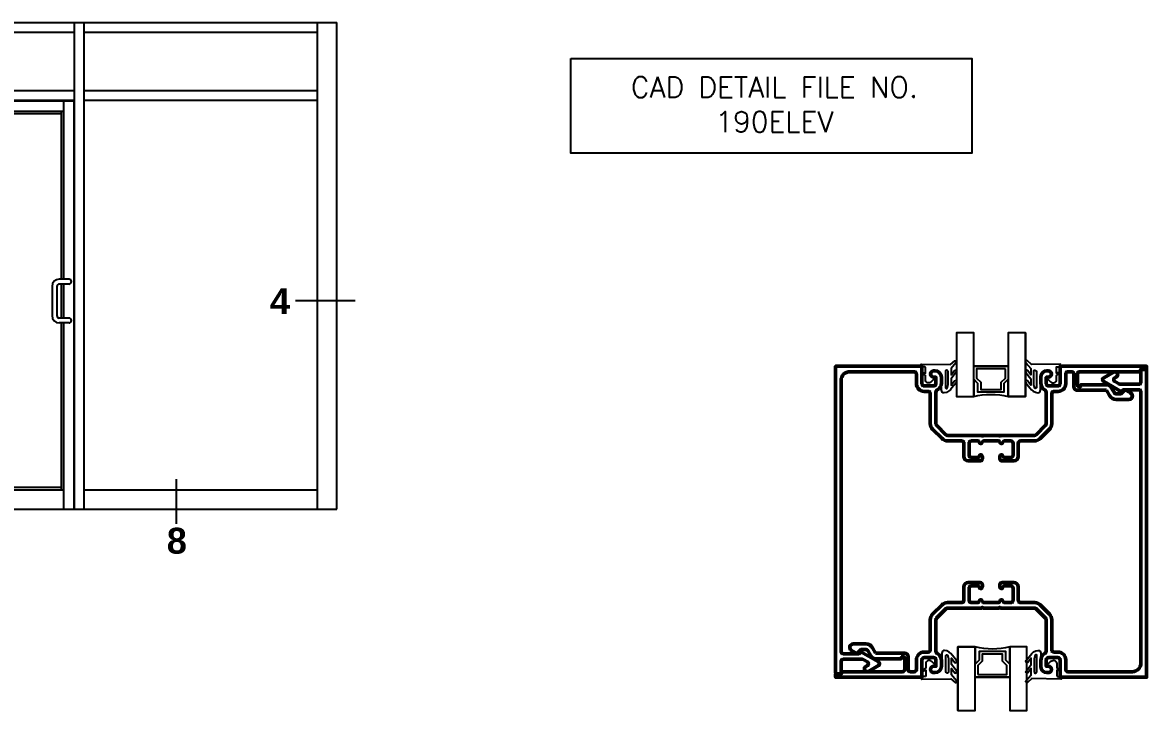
# Model space of a CAD drawing. Extents: x 0 to 139, y -24 to 89.
# Drawn here: x 33.015 to 37.083, y -2.51 to -0.022 of the extents above; entities that cross this region are included whole.
import ezdxf
from ezdxf.enums import TextEntityAlignment as Align

# ---------------------------------------------------------------- set-up
doc = ezdxf.new("R2010")
doc.units = 0
doc.header["$MEASUREMENT"] = 0
for name, color, linetype in [('R-Anno-Text', 6, 'CONTINUOUS'), ('R-Det2', 2, 'CONTINUOUS'), ('R-Otln', 1, 'CONTINUOUS'), ('R-Pat1', 5, 'CONTINUOUS')]:
    doc.layers.add(name, color=color, linetype=linetype)
doc.styles.get("Standard").update_dxf_attribs({"font": 'simplex'})
doc.styles.add('style1', font='arialbd.ttf')

# ---------------------------------------------------------------- blocks, each defined once
blk = doc.blocks.new('Door elevation')
at = {"layer": 'R-Otln'}
for p, q in [((101.0679, -1.628), (101.0679, 0.132)), ((101.0679, 0.132), (104.4078, 0.132)), ((101.1031, -1.628), (101.1031, 0.132)), ((101.9117, -1.628), (101.9117, 0.132)), ((101.9469, -1.628), (101.9469, 0.132)), ((102.7906, -1.628), (102.7906, 0.132)), ((102.8258, -1.628), (102.8258, 0.132)), ((103.4586, -1.628), (103.4586, 0.132)), ((103.4937, -1.628), (103.4937, 0.132)), ((104.3375, -1.628), (104.3375, 0.132)), ((104.4078, -1.628), (104.4078, 0.132)), ((101.1031, 0.0968), (101.9117, 0.0968)), ((101.9469, 0.0968), (102.7906, 0.0968)), ((102.8258, 0.0968), (103.4586, 0.0968)), ((103.4937, 0.0968), (104.3375, 0.0968)), ((101.1031, -0.1141), (101.9117, -0.1141)), ((101.9469, -0.1141), (102.7906, -0.1141)), ((102.8258, -0.1141), (103.4586, -0.1141)), ((103.4937, -0.1141), (104.3375, -0.1141)), ((101.1031, -0.1493), (101.9117, -0.1493)), ((101.9469, -0.1493), (102.7906, -0.1493)), ((102.8258, -0.1493), (103.4586, -0.1493)), ((102.828, -0.1515), (103.4575, -0.1515)), ((102.828, -1.628), (102.828, -0.1515)), ((102.8653, -1.628), (102.8653, -0.1515)), ((103.4201, -0.7964), (103.4201, -0.1515)), ((103.4575, -1.628), (103.4575, -0.1515)), ((103.4937, -0.1493), (104.3375, -0.1493)), ((102.8653, -0.1888), (103.4201, -0.1888)), ((102.8741, -1.5577), (102.8741, -0.1888)), ((102.8741, -0.1976), (103.4113, -0.1976)), ((103.4113, -0.7964), (103.4113, -0.1888)), ((103.4388, -0.7964), (103.4036, -0.7964)), ((103.3773, -0.8227), (103.3773, -0.9282)), ((103.3948, -0.8227), (103.3948, -0.9282)), ((103.4388, -0.8139), (103.4036, -0.8139)), ((103.4113, -0.937), (103.4113, -0.8139)), ((103.4201, -0.937), (103.4201, -0.8139)), ((103.4388, -0.937), (103.4036, -0.937)), ((103.4388, -0.9546), (103.4036, -0.9546)), ((103.4113, -1.5577), (103.4113, -0.9546)), ((103.4201, -1.628), (103.4201, -0.9546)), ((102.8653, -1.5577), (103.4201, -1.5577)), ((102.8741, -1.5489), (103.4113, -1.5489)), ((103.4937, -1.5577), (104.3375, -1.5577)), ((101.1031, -1.5929), (101.9117, -1.5929)), ((101.9469, -1.5929), (102.7906, -1.5929)), ((101.0679, -1.628), (102.8258, -1.628)), ((102.828, -1.628), (103.4575, -1.628)), ((103.4586, -1.628), (104.4078, -1.628))]:
    blk.add_line(p, q, dxfattribs=at)
for centre, radius, start, end in [((103.4036, -0.8227), 0.0264, 90, 180), ((103.4388, -0.8051), 0.00879, 270, 90), ((103.4036, -0.8227), 0.00879, 90, 180), ((103.4036, -0.9282), 0.0264, 180, 270), ((103.4036, -0.9282), 0.00879, 180, 270), ((103.4388, -0.9458), 0.00879, 270, 90)]:
    blk.add_arc(centre, radius, start, end, dxfattribs=at)

msp = doc.modelspace()

# ---------------------------------------------------------------- linework, layer by layer
at = {"layer": 'R-Anno-Text'}
for p, q in [((34.2193668, -1.0286541), (34.0030325, -1.0286541)), ((33.5711374, -1.6739952), (33.5711374, -1.8354066))]:
    msp.add_line(p, q, dxfattribs=at)
msp.add_lwpolyline([(34.9991316, -0.1527947), (36.4506116, -0.1527947), (36.4506116, -0.4948576), (34.9991316, -0.4948576)], close=True, dxfattribs=at)
at = {"layer": 'R-Det2'}
for points in [[(36.6447655, -1.1446909), (36.5822655, -1.1446909), (36.5822655, -1.374491), (36.6447655, -1.374491), (36.6447655, -1.1446909), (36.6447655, -1.374491), (36.5822655, -1.374491), (36.5822655, -1.311991), (36.5667655, -1.327491), (36.5667655, -1.358741), (36.4727655, -1.358741), (36.4727655, -1.327491), (36.4572655, -1.311991), (36.4572655, -1.264991), (36.5822655, -1.264991), (36.4572655, -1.264991), (36.4572655, -1.1446909), (36.3947655, -1.1446909), (36.3947655, -1.374491), (36.4572655, -1.374491), (36.4572655, -1.311991), (36.4572655, -1.374491, -0.123310184), (36.5822655, -1.374491, 1.56900442)], [(36.3999642, -2.5101986), (36.4624642, -2.5101987), (36.4624642, -2.2803985), (36.3999642, -2.2803985), (36.3999642, -2.5101987), (36.3999642, -2.2803985), (36.4624642, -2.2803985), (36.4624642, -2.3428985), (36.4779642, -2.3273985), (36.4779642, -2.2961485), (36.5719642, -2.2961485), (36.5719642, -2.3273985), (36.5874642, -2.3428985), (36.5874642, -2.3898985), (36.4624642, -2.3898985), (36.5874642, -2.3898985), (36.5874642, -2.5101987), (36.6499642, -2.5101987), (36.6499642, -2.2803985), (36.5874642, -2.2803985), (36.5874642, -2.3428985), (36.5874642, -2.2803985, -0.123310184), (36.4624642, -2.2803985, 1.56900442)]]:
    msp.add_lwpolyline(points, format="xyb", dxfattribs=at)
for points in [[(36.310615, -1.3056446), (36.3141137, -1.3056446, -0.668178638), (36.3158814, -1.3099124), (36.3038158, -1.321978, -0.668178638), (36.282477, -1.3131392), (36.282477, -1.2984267), (36.2725683, -1.2913918, -0.836323417), (36.2742437, -1.2878291), (36.282477, -1.2900352), (36.282477, -1.2690668, 0.414213562), (36.280977, -1.2675668), (36.268477, -1.2675668, -0.414213562), (36.266977, -1.2660668), (36.266977, -1.2590668, -0.414213562), (36.268477, -1.2575668), (36.3730931, -1.2592957, 0.163037879), (36.3730931, -1.2592957), (36.3890723, -1.2452098, -0.886657652), (36.3929261, -1.2532292), (36.3756083, -1.2736543), (36.3756083, -1.2964298), (36.3879754, -1.2804681, -0.948513471), (36.3930277, -1.2878549), (36.3756083, -1.3104892), (36.3756083, -1.3334427), (36.3879157, -1.3176813, -0.958754735), (36.3933447, -1.3248015), (36.3785315, -1.343702, -0.22622008), (36.3505516, -1.3616446, -0.414213562), (36.3405516, -1.3516446), (36.3405516, -1.3016446, 0.414213562), (36.3205516, -1.2816446), (36.3109649, -1.2816446, 0.388878732), (36.301003, -1.2907731), (36.300653, -1.2947731, 0.440010531)], [(36.7286552, -1.3054206), (36.7251565, -1.3054206, 0.668178638), (36.7233888, -1.3096883), (36.7354544, -1.321754, 0.668178638), (36.7567932, -1.3129151), (36.7567932, -1.2982027), (36.7667019, -1.2911677, 0.836323417), (36.7650265, -1.2876051), (36.7567932, -1.2898112), (36.7567932, -1.2688428, -0.414213562), (36.7582932, -1.2673428), (36.7707932, -1.2673428, 0.414213562), (36.7722932, -1.2658428), (36.7722932, -1.2588428, 0.414213562), (36.7707932, -1.2573428), (36.6661771, -1.2590716, -0.163037879), (36.6661771, -1.2590716), (36.650198, -1.2449857, 0.886657652), (36.6463442, -1.2530051), (36.6636619, -1.2734303), (36.6636619, -1.2962058), (36.6512948, -1.2802441, 0.948513471), (36.6462425, -1.2876309), (36.6636619, -1.3102652), (36.6636619, -1.3332187), (36.6513545, -1.3174572, 0.958754735), (36.6459255, -1.3245775), (36.6607387, -1.343478, 0.22622008), (36.6887186, -1.3614206, 0.414213562), (36.6987186, -1.3514206), (36.6987186, -1.3014206, -0.414213562), (36.7187186, -1.2814206), (36.7283053, -1.2814206, -0.388878732), (36.7382672, -1.290549), (36.7386172, -1.294549, -0.440010531)], [(36.3120469, -2.348848), (36.3155456, -2.348848, 0.668178638), (36.3173134, -2.3445803), (36.3052478, -2.3325147, 0.668178638), (36.2839089, -2.3413535), (36.2839089, -2.3560659), (36.2740002, -2.3631009, 0.836323417), (36.2756757, -2.3666635), (36.2839089, -2.3644574), (36.2839089, -2.3854258, -0.414213562), (36.2824089, -2.3869258), (36.2699089, -2.3869258, 0.414213562), (36.2684089, -2.3884258), (36.2684089, -2.3954258, 0.414213562), (36.2699089, -2.3969258), (36.3745251, -2.395197, -0.163037879), (36.3745251, -2.395197), (36.3905042, -2.4092829, 0.886657652), (36.394358, -2.4012635), (36.3770402, -2.3808383), (36.3770402, -2.3580628), (36.3894074, -2.3740245, 0.948513471), (36.3944596, -2.3666377), (36.3770402, -2.3440034), (36.3770402, -2.3210499), (36.3893477, -2.3368114, 0.958754735), (36.3947767, -2.3296911), (36.3799634, -2.3107906, 0.22622008), (36.3519836, -2.292848, 0.414213562), (36.3419836, -2.302848), (36.3419836, -2.352848, -0.414213562), (36.3219836, -2.372848), (36.3123969, -2.372848, -0.388878732), (36.3024349, -2.3637196), (36.302085, -2.3597196, -0.440010531)], [(36.7300872, -2.348624), (36.7265885, -2.348624, -0.668178638), (36.7248207, -2.3443562), (36.7368863, -2.3322906, -0.668178638), (36.7582251, -2.3411294), (36.7582251, -2.3558419), (36.7681339, -2.3628768, -0.836323417), (36.7664584, -2.3664395), (36.7582251, -2.3642334), (36.7582251, -2.3852018, 0.414213562), (36.7597251, -2.3867018), (36.7722251, -2.3867018, -0.414213562), (36.7737251, -2.3882018), (36.7737251, -2.3952018, -0.414213562), (36.7722251, -2.3967018), (36.667609, -2.3949729, 0.163037879), (36.667609, -2.3949729), (36.6516299, -2.4090589, -0.886657652), (36.6477761, -2.4010395), (36.6650938, -2.3806143), (36.6650938, -2.3578388), (36.6527267, -2.3738005, -0.948513471), (36.6476745, -2.3664137), (36.6650938, -2.3437794), (36.6650938, -2.3208259), (36.6527864, -2.3365873, -0.958754735), (36.6473574, -2.3294671), (36.6621706, -2.3105666, -0.22622008), (36.6901505, -2.292624, -0.414213562), (36.7001505, -2.302624), (36.7001505, -2.352624, 0.414213562), (36.7201505, -2.372624), (36.7297372, -2.372624, 0.388878732), (36.7396991, -2.3634956), (36.7400491, -2.3594956, 0.440010531)]]:
    msp.add_lwpolyline(points, format="xyb", close=True, dxfattribs=at)
at = {"layer": 'R-Det2', "lineweight": 25}
for points in [[(36.357972, -1.2803743, 0.372311819), (36.3547644, -1.2840848), (36.3547644, -1.3416446, 0.668178638), (36.3611661, -1.3442963), (36.3631476, -1.3358167, 0.198912367), (36.364246, -1.3331651), (36.364246, -1.2828453, 0.457394721), (36.3599536, -1.2791347)], [(36.6812982, -1.2801502, -0.372311819), (36.6845058, -1.2838608), (36.6845058, -1.3414206, -0.668178638), (36.6781042, -1.3440722), (36.6761226, -1.3355927, -0.198912367), (36.6750242, -1.332941), (36.6750242, -1.2826213, -0.457394721), (36.6793166, -1.2789107)], [(36.3594039, -2.3741184, -0.372311819), (36.3561963, -2.3704078), (36.3561963, -2.312848, -0.668178638), (36.362598, -2.3101964), (36.3645795, -2.3186759, -0.198912367), (36.3656779, -2.3213276), (36.3656779, -2.3716474, -0.457394721), (36.3613855, -2.3753579)], [(36.6827301, -2.3738944, 0.372311819), (36.6859377, -2.3701838), (36.6859377, -2.312624, 0.668178638), (36.6795361, -2.3099723), (36.6775545, -2.3184519, 0.198912367), (36.6764562, -2.3211035), (36.6764562, -2.3714233, 0.457394721), (36.6807486, -2.3751339)]]:
    msp.add_lwpolyline(points, format="xyb", close=True, dxfattribs=at)
at = {"layer": 'R-Det2'}
for points in [[(36.5722655, -1.274991), (36.4672655, -1.274991), (36.4672655, -1.3078489), (36.4827655, -1.3233489), (36.4827655, -1.348741), (36.5567655, -1.348741), (36.5567655, -1.3233489), (36.5722655, -1.3078489), (36.5722655, -1.274991)], [(36.4724642, -2.3798985), (36.5774642, -2.3798985), (36.5774642, -2.3470407), (36.5619642, -2.3315407), (36.5619642, -2.3061485), (36.4879642, -2.3061485), (36.4879642, -2.3315407), (36.4724642, -2.3470407), (36.4724642, -2.3798985)]]:
    msp.add_lwpolyline(points, dxfattribs=at)
at = {"layer": 'R-Otln', "lineweight": 50}
for points in [[(36.937789, -1.3522411), (36.832547, -1.3521161, -0.414213562), (36.820047, -1.3396161), (36.820047, -1.2928661, 0.414213562), (36.812297, -1.2851161), (36.797797, -1.2851161, 0.414213562), (36.790047, -1.2928661), (36.790047, -1.3283661, -0.414213562), (36.762297, -1.3561161), (36.747547, -1.3561161, 0.414213562), (36.739797, -1.3638661), (36.739797, -1.473156, -0.198912367), (36.7316692, -1.4927782), (36.6974591, -1.5269883, -0.198912367), (36.6778368, -1.5351161), (36.6261095, -1.5351161, 0.414213562), (36.618297, -1.5429286), (36.618297, -1.5921161, -0.414213562), (36.602797, -1.6076161), (36.559047, -1.6076161, -0.414213562), (36.551297, -1.5998661), (36.551297, -1.5913661, -0.414213562), (36.557547, -1.5851161, -0.414213562), (36.563797, -1.5913661, 0.414213562), (36.567547, -1.5951161), (36.591797, -1.5951161, 0.414213562), (36.599547, -1.5873661), (36.599547, -1.5428661, 0.414213562), (36.591797, -1.5351161), (36.567547, -1.5351161, 0.414213562), (36.563797, -1.5388661, -0.414213562), (36.557547, -1.5451161, -0.414213562), (36.551297, -1.5388661, 0.414213562), (36.547547, -1.5351161), (36.492547, -1.5351161, 0.414213562), (36.488797, -1.5388661), (36.488797, -1.5388661, -0.414213562), (36.482547, -1.5451161, -0.414213562), (36.476297, -1.5388661, 0.414213562), (36.472547, -1.5351161), (36.448297, -1.5351161, 0.414213562), (36.440547, -1.5428661), (36.440547, -1.5873661, 0.414213562), (36.448297, -1.5951161), (36.472547, -1.5951161, 0.414213562), (36.476297, -1.5913661, -0.414213562), (36.482547, -1.5851161, -0.414213562), (36.488797, -1.5913661), (36.488797, -1.5998661, -0.414213562), (36.481047, -1.6076161), (36.437297, -1.6076161, -0.414213562), (36.421797, -1.5921161), (36.421797, -1.5429286, 0.414213562), (36.4139845, -1.5351161), (36.3622571, -1.5351161, -0.198912367), (36.3426349, -1.5269883), (36.3084248, -1.4927782, -0.198912367), (36.300297, -1.473156), (36.300297, -1.3638661, 0.414213562), (36.292547, -1.3561161), (36.277797, -1.3561161, -0.414213562), (36.250047, -1.3283661), (36.250047, -1.2928661, 0.414213562), (36.242297, -1.2851161), (36.008797, -1.2851161, 0.414213562), (35.977547, -1.3163661), (35.977547, -2.2969028, 0.414213562), (35.985297, -2.3046528), (36.041547, -2.3046528), (36.048547, -2.2976528), (36.1125152, -2.3345848, -0.577350269), (36.1125152, -2.3480082), (36.0767021, -2.3686849, -0.414213562), (36.0630419, -2.3650246, -0.414213562), (36.0667021, -2.3513644), (36.0725152, -2.3480082, 0.577350269), (36.0725152, -2.3345848), (36.0571108, -2.3256911, 0.131652498), (36.0532358, -2.3246528), (35.985297, -2.3246528, 0.414213562), (35.977547, -2.3324028), (35.977547, -2.3731801, -0.388878732), (35.9741238, -2.3769158), (35.9616238, -2.3780094, -0.440010531), (35.957547, -2.3742737), (35.957547, -1.2651161), (36.270047, -1.2651161), (36.270047, -1.3283661, 0.414213562), (36.277797, -1.3361161), (36.312547, -1.3361161, 0.414213562), (36.320297, -1.3283661), (36.320297, -1.3048661), (36.312797, -1.3048661, -0.414213562), (36.301297, -1.2933661), (36.301297, -1.2931161, -0.414213562), (36.312797, -1.2816161), (36.317047, -1.2816161, -0.414213562), (36.340297, -1.3048661), (36.340297, -1.3248661, -0.271903129), (36.3242714, -1.3521568, 0.271903129), (36.320297, -1.3589249), (36.320297, -1.473156, 0.198912367), (36.3225669, -1.478636), (36.3567771, -1.5128462, 0.198912367), (36.3622571, -1.5151161), (36.486297, -1.5151161), (36.488797, -1.5176161), (36.491297, -1.5151161), (36.548797, -1.5151161), (36.551297, -1.5176161), (36.553797, -1.5151161), (36.6778368, -1.5151161, 0.198912367), (36.6833169, -1.5128462), (36.7175271, -1.478636, 0.198912367), (36.719797, -1.473156), (36.719797, -1.3589249, 0.271903129), (36.7158226, -1.3521568, -0.271903129), (36.699797, -1.3248661), (36.699797, -1.3048661, -0.414213562), (36.723047, -1.2816161), (36.727297, -1.2816161, -0.414213562), (36.738797, -1.2931161), (36.738797, -1.2933661, -0.414213562), (36.727297, -1.3048661), (36.719797, -1.3048661), (36.719797, -1.3283661, 0.414213562), (36.727547, -1.3361161), (36.762297, -1.3361161, 0.414213562), (36.770047, -1.3283661), (36.770047, -1.2651161), (37.082547, -1.2651161), (37.082547, -1.2768661), (37.061297, -1.2768661), (37.061297, -1.2851161), (36.840297, -1.2851161, 0.414213562), (36.832547, -1.2928661), (36.832547, -1.3333661, 1.106110134), (36.8449207, -1.3321161), (36.9375725, -1.3321161, -0.267949192), (36.9551095, -1.3422411), (36.9662024, -1.3614545, 0.267949192), (36.9729141, -1.3653295), (36.989547, -1.3653295), (37.004297, -1.3505795), (37.0249693, -1.3618559, -0.776995411), (37.0189834, -1.3853295), (36.9729141, -1.3853295, -0.267949192), (36.9488819, -1.3714545)], [(36.102305, -2.3026487), (36.207547, -2.3027737, -0.414213562), (36.220047, -2.3152737), (36.220047, -2.3620237, 0.414213562), (36.227797, -2.3697737), (36.242297, -2.3697737, 0.414213562), (36.250047, -2.3620237), (36.250047, -2.3265237, -0.414213562), (36.277797, -2.2987737), (36.292547, -2.2987737, 0.414213562), (36.300297, -2.2910237), (36.300297, -2.1817339, -0.198912367), (36.3084248, -2.1621117), (36.3426349, -2.1279015, -0.198912367), (36.3622571, -2.1197737), (36.4139845, -2.1197737, 0.414213562), (36.421797, -2.1119612), (36.421797, -2.0627737, -0.414213562), (36.437297, -2.0472737), (36.481047, -2.0472737, -0.414213562), (36.488797, -2.0550237), (36.488797, -2.0635237, -0.414213562), (36.482547, -2.0697737, -0.414213562), (36.476297, -2.0635237, 0.414213562), (36.472547, -2.0597737), (36.448297, -2.0597737, 0.414213562), (36.440547, -2.0675237), (36.440547, -2.1120237, 0.414213562), (36.448297, -2.1197737), (36.472547, -2.1197737, 0.414213562), (36.476297, -2.1160237, -0.414213562), (36.482547, -2.1097737, -0.414213562), (36.488797, -2.1160237, 0.414213562), (36.492547, -2.1197737), (36.547547, -2.1197737, 0.414213562), (36.551297, -2.1160237), (36.551297, -2.1160237, -0.414213562), (36.557547, -2.1097737, -0.414213562), (36.563797, -2.1160237, 0.414213562), (36.567547, -2.1197737), (36.591797, -2.1197737, 0.414213562), (36.599547, -2.1120237), (36.599547, -2.0675237, 0.414213562), (36.591797, -2.0597737), (36.567547, -2.0597737, 0.414213562), (36.563797, -2.0635237, -0.414213562), (36.557547, -2.0697737, -0.414213562), (36.551297, -2.0635237), (36.551297, -2.0550237, -0.414213562), (36.559047, -2.0472737), (36.602797, -2.0472737, -0.414213562), (36.618297, -2.0627737), (36.618297, -2.1119612, 0.414213562), (36.6261095, -2.1197737), (36.6778368, -2.1197737, -0.198912367), (36.6974591, -2.1279015), (36.7316692, -2.1621117, -0.198912367), (36.739797, -2.1817339), (36.739797, -2.2910237, 0.414213562), (36.747547, -2.2987737), (36.762297, -2.2987737, -0.414213562), (36.790047, -2.3265237), (36.790047, -2.3620237, 0.414213562), (36.797797, -2.3697737), (37.031297, -2.3697737, 0.414213562), (37.062547, -2.3385237), (37.062547, -1.3579871, 0.414213562), (37.054797, -1.3502371), (36.998547, -1.3502371), (36.991547, -1.3572371), (36.9275788, -1.320305, -0.577350269), (36.9275788, -1.3068816), (36.9633918, -1.286205, -0.414213562), (36.9770521, -1.2898652, -0.414213562), (36.9733918, -1.3035255), (36.9675788, -1.3068816, 0.577350269), (36.9675788, -1.320305), (36.9829832, -1.3291988, 0.131652498), (36.9868582, -1.3302371), (37.054797, -1.3302371, 0.414213562), (37.062547, -1.3224871), (37.062547, -1.2817097, -0.388878732), (37.0659702, -1.277974), (37.0784702, -1.2768804, -0.440010531), (37.082547, -1.2806161), (37.082547, -2.3897737), (36.770047, -2.3897737), (36.770047, -2.3265237, 0.414213562), (36.762297, -2.3187737), (36.727547, -2.3187737, 0.414213562), (36.719797, -2.3265237), (36.719797, -2.3500237), (36.727297, -2.3500237, -0.414213562), (36.738797, -2.3615237), (36.738797, -2.3617737, -0.414213562), (36.727297, -2.3732737), (36.723047, -2.3732737, -0.414213562), (36.699797, -2.3500237), (36.699797, -2.3300237, -0.271903129), (36.7158226, -2.302733, 0.271903129), (36.719797, -2.2959649), (36.719797, -2.1817339, 0.198912367), (36.7175271, -2.1762538), (36.6833169, -2.1420436, 0.198912367), (36.6778368, -2.1397737), (36.553797, -2.1397737), (36.551297, -2.1372737), (36.548797, -2.1397737), (36.491297, -2.1397737), (36.488797, -2.1372737), (36.486297, -2.1397737), (36.3622571, -2.1397737, 0.198912367), (36.3567771, -2.1420436), (36.3225669, -2.1762538, 0.198912367), (36.320297, -2.1817339), (36.320297, -2.2959649, 0.271903129), (36.3242714, -2.302733, -0.271903129), (36.340297, -2.3300237), (36.340297, -2.3500237, -0.414213562), (36.317047, -2.3732737), (36.312797, -2.3732737, -0.414213562), (36.301297, -2.3617737), (36.301297, -2.3615237, -0.414213562), (36.312797, -2.3500237), (36.320297, -2.3500237), (36.320297, -2.3265237, 0.414213562), (36.312547, -2.3187737), (36.277797, -2.3187737, 0.414213562), (36.270047, -2.3265237), (36.270047, -2.3897737), (35.957547, -2.3897737), (35.957547, -2.3780237), (35.978797, -2.3780237), (35.978797, -2.3697737), (36.199797, -2.3697737, 0.414213562), (36.207547, -2.3620237), (36.207547, -2.3215237, 1.106110134), (36.1951733, -2.3227737), (36.1025215, -2.3227737, -0.267949192), (36.0849844, -2.3126487), (36.0738916, -2.2934354, 0.267949192), (36.0671799, -2.2895604), (36.050547, -2.2895604), (36.035797, -2.3043104), (36.0151247, -2.2930339, -0.776995411), (36.0211106, -2.2695604), (36.0671799, -2.2695604, -0.267949192), (36.0912121, -2.2834354)]]:
    msp.add_lwpolyline(points, format="xyb", close=True, dxfattribs=at)

# ---------------------------------------------------------------- block references
at = {"layer": 'R-Pat1'}
msp.add_blockref('Door elevation', (-70.2549439, -0.1539848), dxfattribs=at)

# ---------------------------------------------------------------- texts
at = {"layer": 'R-Anno-Text', "style": 'style1'}
for s, p in [('4', (33.9470663, -1.0296954)), ('8', (33.5738236, -1.8962353))]:
    msp.add_text(s, height=0.09375, dxfattribs=at).set_placement(p, align=Align.MIDDLE_CENTER)
at = {"layer": 'R-Anno-Text', "insert": (35.7358139, -0.2183775), "char_height": 0.075, "width": 1.875, "attachment_point": 2}
msp.add_mtext('CAD DETAIL FILE NO.\\P190ELEV', dxfattribs=at)

doc.saveas('drawing.dxf')
